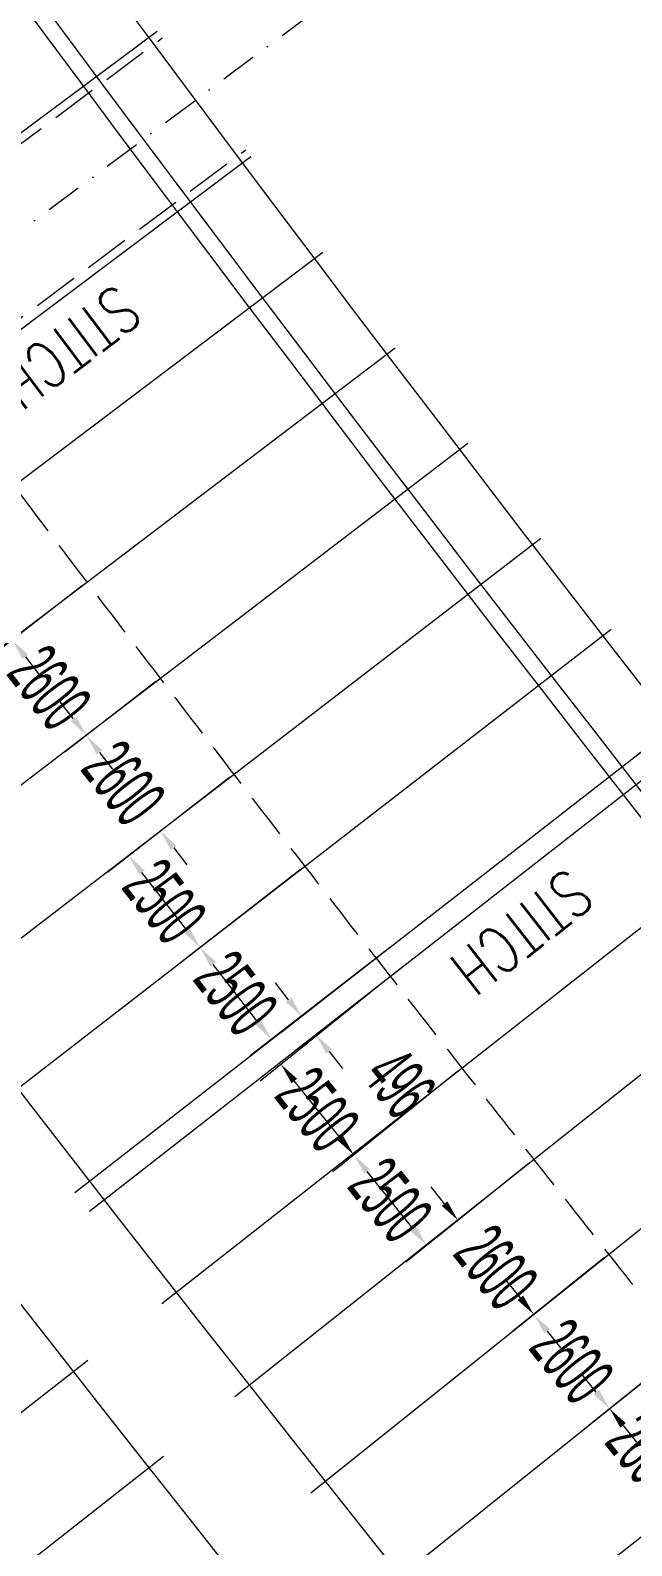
# Model space of a CAD drawing. Header units: millimetres. Extents: x 27228149 to 29012050, y 40856015 to 42918728.
# Drawn here: x 27552202 to 27565131, y 42151138 to 42183721 of the extents above; entities that cross this region are included whole.
import ezdxf

# ---------------------------------------------------------------- set-up
doc = ezdxf.new("R2010")
doc.units = ezdxf.units.MM
doc.header["$LTSCALE"] = 0.05
doc.linetypes.add('DGN Style 3', pattern=[27349.722329, 19535.51595, -7814.20638])
doc.linetypes.add('DGN Style 4', pattern=[31276.361035, 15628.41276, -7814.20638, 19.535516, -7814.20638])
doc.layers.get('Defpoints').update_dxf_attribs({"lineweight": 0})
for name, color, linetype, lineweight in [('InnerEdge_NB', 7, 'Continuous', 0), ('InnerEdge_SB', 7, 'Continuous', 0), ('OuterEdge_SB', 7, 'Continuous', 0), ('PlacementCurve_NB', 1, 'DGN Style 3', 0), ('PlacementCurve_SB', 1, 'DGN Style 3', 0), ('S-_ANOT----_A-', 7, 'Continuous', 0), ('S-_ANOT----_T-', 7, 'Continuous', 0), ('S-_GRIDLINE_E- Adjusted', 6, 'DGN Style 4', 0), ('S-_SEG-----_E-NB', 3, 'Continuous', 13), ('S-_SEG-----_E-SB', 3, 'Continuous', 13), ('S-_WALLLBW-_E-', 40, 'Continuous', 13)]:
    doc.layers.add(name, color=color, linetype=linetype, lineweight=lineweight)
doc.styles.add('Styletxt', font='txt.shx')
doc.styles.add('StyleWORKING', font='WORKING.shx')
doc.dimstyles.new('dim300', dxfattribs={"dimtxt": 750, "dimasz": 750, "dimexe": 375, "dimexo": 375, "dimgap": 375, "dimtad": 1, "dimdec": 0, "dimzin": 11, "dimdsep": 46, "dimtxsty": 'StyleWORKING', "dimsah": 1, "dimcen": 0.09, "dimclrd": 7, "dimclre": 7, "dimadec": 4, "dimazin": 3, "dimtfac": 1, "dimtdec": 0, "dimtmove": 0, "dimatfit": 3, "dimfxl": 1, "dimtolj": 1, "dimtzin": 0, "dimlwd": 0, "dimlwe": 0, "dimarcsym": 0})

# ---------------------------------------------------------------- blocks, each defined once
blk = doc.blocks.new('*D427')
at = {"layer": 'Defpoints', "color": 0, "linetype": 'Continuous', "transparency": 16777216}
for p in [(27551846, 42173927), (27553416, 42171855), (27551814, 42170612)]:
    blk.add_point(p, dxfattribs=at)
at = {"layer": 'S-_ANOT----_A-', "linetype": 'Continuous', "transparency": 16777216}
for p, q in [((27551755, 42173857), (27549766, 42172314)), ((27553325, 42171784), (27551360, 42170260))]:
    blk.add_line(p, q, dxfattribs=at)
at = {"layer": 'S-_ANOT----_A-', "color": 7, "linetype": 'Continuous', "lineweight": 0, "transparency": 16777216}
for p, q in [((27549939, 42173030), (27549657, 42173393)), ((27552096, 42170249), (27552378, 42169885))]:
    blk.add_line(p, q, dxfattribs=at)
at = {"layer": 'S-_ANOT----_A-', "color": 7, "linetype": 'Continuous', "transparency": 16777216}
for points in [[(27549999, 42173077), (27549878, 42172983), (27550221, 42172666)], [(27552157, 42170296), (27552036, 42170202), (27551814, 42170612)]]:
    blk.add_solid(points, dxfattribs=at)
at = {"layer": 'S-_ANOT----_A-', "color": 0, "linetype": 'Continuous', "transparency": 16777216, "insert": (27551019, 42171640), "char_height": 1150, "attachment_point": 5, "rotation": 307.8088, "style": 'StyleWORKING'}
blk.add_mtext('\\A1;{\\W0.47826;\\C0;2600}', dxfattribs=at)
blk = doc.blocks.new('*D428')
at = {"layer": 'Defpoints', "color": 0, "linetype": 'Continuous', "transparency": 16777216}
for p in [(27553416, 42171855), (27554992, 42169787), (27553408, 42168558)]:
    blk.add_point(p, dxfattribs=at)
at = {"layer": 'S-_ANOT----_A-', "linetype": 'Continuous', "transparency": 16777216}
for p, q in [((27553325, 42171784), (27551360, 42170260)), ((27554901, 42169716), (27552954, 42168206))]:
    blk.add_line(p, q, dxfattribs=at)
at = {"layer": 'S-_ANOT----_A-', "color": 7, "linetype": 'Continuous', "lineweight": 0, "transparency": 16777216}
for p, q in [((27551532, 42170976), (27551250, 42171339)), ((27553690, 42168195), (27553972, 42167831))]:
    blk.add_line(p, q, dxfattribs=at)
at = {"layer": 'S-_ANOT----_A-', "color": 7, "linetype": 'Continuous', "transparency": 16777216}
for points in [[(27551593, 42171023), (27551472, 42170929), (27551814, 42170612)], [(27553751, 42168242), (27553630, 42168148), (27553408, 42168558)]]:
    blk.add_solid(points, dxfattribs=at)
at = {"layer": 'S-_ANOT----_A-', "color": 0, "linetype": 'Continuous', "transparency": 16777216, "insert": (27552612, 42169586), "char_height": 1150, "attachment_point": 5, "rotation": 307.8088, "style": 'StyleWORKING'}
blk.add_mtext('\\A1;{\\W0.47826;\\C0;2600}', dxfattribs=at)
blk = doc.blocks.new('*D429')
at = {"layer": 'Defpoints', "color": 0, "linetype": 'Continuous', "transparency": 16777216}
for p in [(27554992, 42169787), (27556574, 42167724), (27555002, 42166504)]:
    blk.add_point(p, dxfattribs=at)
at = {"layer": 'S-_ANOT----_A-', "linetype": 'Continuous', "transparency": 16777216}
for p, q in [((27554901, 42169716), (27552954, 42168206)), ((27556483, 42167653), (27554548, 42166152))]:
    blk.add_line(p, q, dxfattribs=at)
at = {"layer": 'S-_ANOT----_A-', "color": 7, "linetype": 'Continuous', "lineweight": 0, "transparency": 16777216}
for p, q in [((27553126, 42168922), (27552844, 42169285)), ((27555284, 42166141), (27555566, 42165777))]:
    blk.add_line(p, q, dxfattribs=at)
at = {"layer": 'S-_ANOT----_A-', "color": 7, "linetype": 'Continuous', "transparency": 16777216}
for points in [[(27553187, 42168969), (27553066, 42168875), (27553408, 42168558)], [(27555345, 42166188), (27555224, 42166094), (27555002, 42166504)]]:
    blk.add_solid(points, dxfattribs=at)
at = {"layer": 'S-_ANOT----_A-', "color": 0, "linetype": 'Continuous', "transparency": 16777216, "insert": (27554206, 42167532), "char_height": 1150, "attachment_point": 5, "rotation": 307.8088, "style": 'StyleWORKING'}
blk.add_mtext('\\A1;{\\W0.47826;\\C0;2600}', dxfattribs=at)
blk = doc.blocks.new('*D430')
at = {"layer": 'Defpoints', "color": 0, "linetype": 'Continuous', "transparency": 16777216}
for p in [(27556574, 42167724), (27554321, 42165975), (27558101, 42165744)]:
    blk.add_point(p, dxfattribs=at)
at = {"layer": 'S-_ANOT----_A-', "linetype": 'Continuous', "transparency": 16777216}
for p, q in [((27556483, 42167653), (27553866, 42165623)), ((27558010, 42165674), (27555399, 42163648))]:
    blk.add_line(p, q, dxfattribs=at)
at = {"layer": 'S-_ANOT----_A-', "color": 7, "linetype": 'Continuous', "lineweight": 0, "transparency": 16777216}
blk.add_line((27555571, 42164364), (27554603, 42165612), dxfattribs=at)
at = {"layer": 'S-_ANOT----_A-', "color": 7, "linetype": 'Continuous', "transparency": 16777216}
for points in [[(27554663, 42165659), (27554542, 42165565), (27554321, 42165975)], [(27555632, 42164411), (27555511, 42164317), (27555853, 42164000)]]:
    blk.add_solid(points, dxfattribs=at)
at = {"layer": 'S-_ANOT----_A-', "color": 0, "linetype": 'Continuous', "transparency": 16777216, "insert": (27555088, 42164989), "char_height": 1150, "attachment_point": 5, "rotation": 307.8088, "style": 'StyleWORKING'}
blk.add_mtext('\\A1;{\\W0.47826;\\C0;2500}', dxfattribs=at)
blk = doc.blocks.new('*D431')
at = {"layer": 'Defpoints', "color": 0, "linetype": 'Continuous', "transparency": 16777216}
for p in [(27559938, 42163378), (27557590, 42161488), (27561477, 42161408)]:
    blk.add_point(p, dxfattribs=at)
at = {"layer": 'S-_ANOT----_A-', "linetype": 'Continuous', "transparency": 16777216}
for p, q in [((27559849, 42163306), (27557142, 42161127)), ((27561388, 42161336), (27558709, 42159180))]:
    blk.add_line(p, q, dxfattribs=at)
at = {"layer": 'S-_ANOT----_A-', "color": 7, "linetype": 'Continuous', "lineweight": 0, "transparency": 16777216}
blk.add_line((27558869, 42159899), (27557878, 42161130), dxfattribs=at)
at = {"layer": 'S-_ANOT----_A-', "color": 7, "linetype": 'Continuous', "transparency": 16777216}
for points in [[(27557938, 42161178), (27557818, 42161082), (27557590, 42161488)], [(27558928, 42159947), (27558809, 42159851), (27559157, 42159541)]]:
    blk.add_solid(points, dxfattribs=at)
at = {"layer": 'S-_ANOT----_A-', "color": 0, "linetype": 'Continuous', "transparency": 16777216, "insert": (27558374, 42160515), "char_height": 1150, "attachment_point": 5, "rotation": 308.8299, "style": 'StyleWORKING'}
blk.add_mtext('\\A1;{\\W0.47826;\\C0;2500}', dxfattribs=at)
blk = doc.blocks.new('*D432')
at = {"layer": 'Defpoints', "color": 0, "linetype": 'Continuous', "transparency": 16777216}
for p in [(27561477, 42161408), (27559157, 42159541), (27563022, 42159443)]:
    blk.add_point(p, dxfattribs=at)
at = {"layer": 'S-_ANOT----_A-', "linetype": 'Continuous', "transparency": 16777216}
for p, q in [((27561388, 42161336), (27558709, 42159180)), ((27562933, 42159370), (27560277, 42157233))]:
    blk.add_line(p, q, dxfattribs=at)
at = {"layer": 'S-_ANOT----_A-', "color": 7, "linetype": 'Continuous', "lineweight": 0, "transparency": 16777216}
blk.add_line((27560436, 42157952), (27559446, 42159182), dxfattribs=at)
at = {"layer": 'S-_ANOT----_A-', "color": 7, "linetype": 'Continuous', "transparency": 16777216}
for points in [[(27559505, 42159230), (27559386, 42159134), (27559157, 42159541)], [(27560496, 42158000), (27560376, 42157903), (27560725, 42157593)]]:
    blk.add_solid(points, dxfattribs=at)
at = {"layer": 'S-_ANOT----_A-', "color": 0, "linetype": 'Continuous', "transparency": 16777216, "insert": (27559942, 42158568), "char_height": 1150, "attachment_point": 5, "rotation": 308.8299, "style": 'StyleWORKING'}
blk.add_mtext('\\A1;{\\W0.47826;\\C0;2500}', dxfattribs=at)
blk = doc.blocks.new('*D433')
at = {"layer": 'Defpoints', "color": 0, "linetype": 'Continuous', "transparency": 16777216}
for p in [(27563022, 42159443), (27564635, 42157403), (27563027, 42156109)]:
    blk.add_point(p, dxfattribs=at)
at = {"layer": 'S-_ANOT----_A-', "linetype": 'Continuous', "transparency": 16777216}
for p, q in [((27562933, 42159370), (27560948, 42157773)), ((27564545, 42157331), (27562579, 42155748))]:
    blk.add_line(p, q, dxfattribs=at)
at = {"layer": 'S-_ANOT----_A-', "color": 7, "linetype": 'Continuous', "lineweight": 0, "transparency": 16777216}
for p, q in [((27561108, 42158492), (27560820, 42158851)), ((27563315, 42155750), (27563603, 42155392))]:
    blk.add_line(p, q, dxfattribs=at)
at = {"layer": 'S-_ANOT----_A-', "color": 7, "linetype": 'Continuous', "transparency": 16777216}
for points in [[(27561168, 42158540), (27561048, 42158444), (27561396, 42158134)], [(27563375, 42155798), (27563255, 42155702), (27563027, 42156109)]]:
    blk.add_solid(points, dxfattribs=at)
at = {"layer": 'S-_ANOT----_A-', "color": 0, "linetype": 'Continuous', "transparency": 16777216, "insert": (27562213, 42157122), "char_height": 1150, "attachment_point": 5, "rotation": 308.8299, "style": 'StyleWORKING'}
blk.add_mtext('\\A1;{\\W0.47826;\\C0;2600}', dxfattribs=at)
blk = doc.blocks.new('*D434')
at = {"layer": 'Defpoints', "color": 0, "linetype": 'Continuous', "transparency": 16777216}
for p in [(27564635, 42157403), (27566304, 42155409), (27564657, 42154083)]:
    blk.add_point(p, dxfattribs=at)
at = {"layer": 'S-_ANOT----_A-', "linetype": 'Continuous', "transparency": 16777216}
for p, q in [((27564545, 42157331), (27562579, 42155748)), ((27566214, 42155337), (27564209, 42153723))]:
    blk.add_line(p, q, dxfattribs=at)
at = {"layer": 'S-_ANOT----_A-', "color": 7, "linetype": 'Continuous', "lineweight": 0, "transparency": 16777216}
for p, q in [((27562738, 42156467), (27562450, 42156825)), ((27564945, 42153725), (27565234, 42153366))]:
    blk.add_line(p, q, dxfattribs=at)
at = {"layer": 'S-_ANOT----_A-', "color": 7, "linetype": 'Continuous', "transparency": 16777216}
for points in [[(27562798, 42156515), (27562678, 42156419), (27563027, 42156109)], [(27565005, 42153773), (27564886, 42153677), (27564657, 42154083)]]:
    blk.add_solid(points, dxfattribs=at)
at = {"layer": 'S-_ANOT----_A-', "color": 0, "linetype": 'Continuous', "transparency": 16777216, "insert": (27563843, 42155097), "char_height": 1150, "attachment_point": 5, "rotation": 308.8299, "style": 'StyleWORKING'}
blk.add_mtext('\\A1;{\\W0.47826;\\C0;2600}', dxfattribs=at)
blk = doc.blocks.new('*D435')
at = {"layer": 'Defpoints', "color": 0, "linetype": 'Continuous', "transparency": 16777216}
for p in [(27566304, 42155409), (27567877, 42153338), (27566287, 42152058)]:
    blk.add_point(p, dxfattribs=at)
at = {"layer": 'S-_ANOT----_A-', "linetype": 'Continuous', "transparency": 16777216}
for p, q in [((27566214, 42155337), (27564209, 42153723)), ((27567788, 42153266), (27565839, 42151697))]:
    blk.add_line(p, q, dxfattribs=at)
at = {"layer": 'S-_ANOT----_A-', "color": 7, "linetype": 'Continuous', "lineweight": 0, "transparency": 16777216}
for p, q in [((27564368, 42154441), (27564080, 42154800)), ((27566575, 42151700), (27566864, 42151341))]:
    blk.add_line(p, q, dxfattribs=at)
at = {"layer": 'S-_ANOT----_A-', "color": 7, "linetype": 'Continuous', "transparency": 16777216}
for points in [[(27564428, 42154490), (27564309, 42154393), (27564657, 42154083)], [(27566635, 42151748), (27566516, 42151651), (27566287, 42152058)]]:
    blk.add_solid(points, dxfattribs=at)
at = {"layer": 'S-_ANOT----_A-', "color": 0, "linetype": 'Continuous', "transparency": 16777216, "insert": (27565473, 42153071), "char_height": 1150, "attachment_point": 5, "rotation": 308.8299, "style": 'StyleWORKING'}
blk.add_mtext('\\A1;{\\W0.47826;\\C0;2600}', dxfattribs=at)
blk = doc.blocks.new('*D892')
at = {"layer": 'Defpoints', "color": 0, "linetype": 'Continuous', "transparency": 16777216}
for p in [(27560021, 42164069), (27560327, 42163679), (27558037, 42162516)]:
    blk.add_point(p, dxfattribs=at)
at = {"layer": 'S-_ANOT----_A-', "linetype": 'Continuous', "transparency": 16777216}
for p, q in [((27559930, 42163999), (27557584, 42162161)), ((27560236, 42163608), (27557890, 42161770))]:
    blk.add_line(p, q, dxfattribs=at)
at = {"layer": 'S-_ANOT----_A-', "color": 7, "linetype": 'Continuous', "lineweight": 0, "transparency": 16777216}
for p, q in [((27557753, 42162878), (27557470, 42163240)), ((27558627, 42161763), (27558910, 42161401))]:
    blk.add_line(p, q, dxfattribs=at)
at = {"layer": 'S-_ANOT----_A-', "color": 7, "linetype": 'Continuous', "transparency": 16777216}
for points in [[(27557814, 42162925), (27557693, 42162830), (27558037, 42162516)], [(27558687, 42161810), (27558566, 42161715), (27558343, 42162125)]]:
    blk.add_solid(points, dxfattribs=at)
at = {"layer": 'S-_ANOT----_A-', "color": 0, "linetype": 'Continuous', "transparency": 16777216, "insert": (27560141, 42161085), "char_height": 1150, "attachment_point": 5, "rotation": 308.07, "style": 'StyleWORKING'}
blk.add_mtext('\\A1;{\\W0.47826;\\C0;496}', dxfattribs=at)
blk = doc.blocks.new('*D1104')
at = {"layer": 'Defpoints', "color": 0, "linetype": 'Continuous', "transparency": 16777216}
for p in [(27558101, 42165744), (27555853, 42164000), (27559634, 42163769)]:
    blk.add_point(p, dxfattribs=at)
at = {"layer": 'S-_ANOT----_A-', "linetype": 'Continuous', "transparency": 16777216}
for p, q in [((27558010, 42165674), (27555399, 42163648)), ((27559543, 42163699), (27556932, 42161673))]:
    blk.add_line(p, q, dxfattribs=at)
at = {"layer": 'S-_ANOT----_A-', "color": 7, "linetype": 'Continuous', "lineweight": 0, "transparency": 16777216}
blk.add_line((27557104, 42162388), (27556135, 42163637), dxfattribs=at)
at = {"layer": 'S-_ANOT----_A-', "color": 7, "linetype": 'Continuous', "transparency": 16777216}
for points in [[(27556196, 42163684), (27556075, 42163590), (27555853, 42164000)], [(27557164, 42162435), (27557043, 42162341), (27557386, 42162025)]]:
    blk.add_solid(points, dxfattribs=at)
at = {"layer": 'S-_ANOT----_A-', "color": 0, "linetype": 'Continuous', "transparency": 16777216, "insert": (27556621, 42163013), "char_height": 1150, "attachment_point": 5, "rotation": 307.8088, "style": 'StyleWORKING'}
blk.add_mtext('\\A1;{\\W0.47826;\\C0;2500}', dxfattribs=at)

msp = doc.modelspace()

# ---------------------------------------------------------------- linework, layer by layer
at = {"layer": 'InnerEdge_NB'}
msp.add_lwpolyline([(27283724.5, 42878514.7, -0.0568157), (27345588.8, 42682480.7), (27368075.3, 42566916.3, 0.0263705), (27393633.3, 42464653, 0.0426618), (27458420.2, 42303807.1, 0.1075608), (27699785.7, 42006839.6, 0.026969), (27783127.3, 41947329.2), (27839783.5, 41911319.6)], format="xyb", dxfattribs=at)
at = {"layer": 'InnerEdge_SB', "extrusion": (0, 0, -1)}
msp.add_lwpolyline([(-27784629.2, 41949692.3, 0.026969), (-27701533.2, 42009027.3, 0.1075608), (-27460918.9, 42305070.6, 0.0691101), (-27370363.7, 42569291.8)], format="xyb", dxfattribs=at)
at = {"layer": 'OuterEdge_SB'}
msp.add_arc((28261355.6, 42709836.2), 882808.3, 206.7701516, 231.3876643, dxfattribs=at)
at = {"layer": 'PlacementCurve_NB'}
msp.add_lwpolyline([(27288809.3, 42846343.4, -0.0480477), (27337834.2, 42680971.8), (27359958.8, 42567267.3, 0.0690894), (27451045.4, 42301107.2, 0.1079959), (27694979, 42000696.1, 0.0193193), (27725549.4, 41977271, 0.0146476), (27778701.6, 41940923.9), (27835716.4, 41904662.4)], format="xyb", dxfattribs=at)
at = {"layer": 'PlacementCurve_SB'}
msp.add_lwpolyline([(27305541.4, 42854039, -0.0482858), (27355899.2, 42684467.3), (27377998.9, 42570890.3, 0.0688708), (27467496.8, 42309348.2, 0.1110949), (27715510, 42007942.3, 0.028125), (27802629.8, 41947720.4), (27845874.9, 41921290)], format="xyb", dxfattribs=at)
at = {"layer": 'S-_GRIDLINE_E- Adjusted'}
msp.add_line((27525052.2, 42159261.4), (27587863.9, 42206229.1), dxfattribs=at)
at = {"layer": 'S-_SEG-----_E-NB'}
for p, q in [((27542892, 42146882.7), (27553441.1, 42155126.6)), ((27544525.4, 42144786.3), (27555063.3, 42153062.7))]:
    msp.add_line(p, q, dxfattribs=at)
at = {"layer": 'S-_SEG-----_E-SB'}
for p, q in [((27541669.2, 42173829.1), (27554926.4, 42183702.8)), ((27543724, 42171081.1), (27556943.4, 42181005.4)), ((27545302.4, 42168984.9), (27558492.8, 42178947.9)), ((27546887, 42166893.4), (27560048.2, 42176894.9)), ((27548477.7, 42164806.6), (27561609.6, 42174846.5)), ((27550074.5, 42162724.4), (27563176.9, 42172802.7)), ((27551615.6, 42160726.7), (27564689.6, 42170841.8)), ((27553162.3, 42158733.3), (27566207.8, 42168885.1)), ((27553475.1, 42158331.5), (27566503.9, 42168504.9)), ((27555027, 42156345.4), (27568030.2, 42166551.3)), ((27556596.8, 42154348), (27569549.6, 42164618)), ((27558234.5, 42152276.4), (27571136.2, 42162610.8)), ((27559852.7, 42150241.8), (27572754.8, 42160575.4)), ((27561439.9, 42148257.8), (27574416.7, 42158498.4))]:
    msp.add_line(p, q, dxfattribs=at)
at = {"layer": 'S-_SEG-----_E-SB', "linetype": 'DGN Style 3'}
for p, q in [((27541798.3, 42173656.4), (27555036.4, 42183555.2)), ((27543594.9, 42171253.8), (27556832.9, 42181152.6))]:
    msp.add_line(p, q, dxfattribs=at)
at = {"layer": 'S-_WALLLBW-_E-'}
for radius in [881058.3, 882458.3]:
    msp.add_arc((28261355.6, 42709836.2), radius, 206.7701516, 231.3876645, dxfattribs=at)

# ---------------------------------------------------------------- texts
at = {"layer": 'S-_ANOT----_T-', "linetype": 'Continuous', "style": 'Styletxt', "width": 0.75}
for rotation, p in [(216.89704, (27554061.3, 42178295.8)), (217.92227, (27563763.3, 42165740.9))]:
    msp.add_text('STITCH', height=1000, rotation=rotation, dxfattribs=at).set_placement(p)

# ---------------------------------------------------------------- dimensions: what is measured, and where the dimension line sits
at = {"layer": 'S-_ANOT----_A-', "linetype": 'Continuous'}
for base, p1, p2, angle, override, picture, middle, turn in [((27551814.4, 42170612.3), (27551845.7, 42173927.2), (27553415.7, 42171854.8), 127.80883, {"dimscale": 1000, "dimtxt": 1.15, "dimasz": 0.46, "dimexe": 0.575, "dimexo": 0.115, "dimgap": 0.2875, "dimtad": 1, "dimjust": 0, "dimtih": 0, "dimtoh": 0, "dimlfac": 1, "dimsah": 1, "dimcen": 0, "dimse1": 0, "dimse2": 0, "dimclre": 256, "dimclrt": 0, "dimtol": 0, "dimtfac": 1, "dimtofl": 0, "dimtmove": 2, "dimatfit": 3, "dimfrac": 0, "dimtolj": 1, "dimlwe": 65535}, '*D427', (27551018.6, 42171640.1), 307.80883), ((27553408.2, 42168558.2), (27553415.7, 42171854.8), (27554991.9, 42169787), 127.80883, {"dimscale": 1000, "dimtxt": 1.15, "dimasz": 0.46, "dimexe": 0.575, "dimexo": 0.115, "dimgap": 0.2875, "dimtad": 1, "dimjust": 0, "dimtih": 0, "dimtoh": 0, "dimlfac": 1, "dimsah": 1, "dimcen": 0, "dimse1": 0, "dimse2": 0, "dimclre": 256, "dimclrt": 0, "dimtol": 0, "dimtfac": 1, "dimtofl": 0, "dimtmove": 2, "dimatfit": 3, "dimfrac": 0, "dimtolj": 1, "dimlwe": 65535}, '*D428', (27552612.4, 42169586.1), 307.80883), ((27555002.1, 42166504.1), (27554991.9, 42169787), (27556574.1, 42167723.8), 127.80883, {"dimscale": 1000, "dimtxt": 1.15, "dimasz": 0.46, "dimexe": 0.575, "dimexo": 0.115, "dimgap": 0.2875, "dimtad": 1, "dimjust": 0, "dimtih": 0, "dimtoh": 0, "dimlfac": 1, "dimsah": 1, "dimcen": 0, "dimse1": 0, "dimse2": 0, "dimclre": 256, "dimclrt": 0, "dimtol": 0, "dimtfac": 1, "dimtofl": 0, "dimtmove": 2, "dimatfit": 3, "dimfrac": 0, "dimtolj": 1, "dimlwe": 65535}, '*D429', (27554206.3, 42167532), 307.80883), ((27554320.7, 42165975.3), (27558101.1, 42165744.4), (27556574.1, 42167723.8), 127.80883, {"dimscale": 1000, "dimtxt": 1.15, "dimasz": 0.46, "dimexe": 0.575, "dimexo": 0.115, "dimgap": 0.2875, "dimtad": 1, "dimtih": 0, "dimtoh": 0, "dimlfac": 1, "dimsah": 1, "dimcen": 0, "dimse1": 0, "dimse2": 0, "dimclre": 256, "dimclrt": 0, "dimtol": 0, "dimtfac": 1, "dimtofl": 0, "dimtmove": 2, "dimatfit": 3, "dimfrac": 0, "dimtolj": 1, "dimlwe": 65535}, '*D430', (27555088, 42164988.6), 307.80883), ((27555853.2, 42164000.2), (27559633.7, 42163769.2), (27558101.1, 42165744.4), 127.80883, {"dimscale": 1000, "dimtxt": 1.15, "dimasz": 0.46, "dimexe": 0.575, "dimexo": 0.115, "dimgap": 0.2875, "dimtad": 1, "dimtih": 0, "dimtoh": 0, "dimlfac": 1, "dimsah": 1, "dimcen": 0, "dimse1": 0, "dimse2": 0, "dimclre": 256, "dimclrt": 0, "dimtol": 0, "dimtfac": 1, "dimtofl": 0, "dimtmove": 2, "dimatfit": 3, "dimfrac": 0, "dimtolj": 1, "dimlwe": 65535}, '*D1104', (27556620.6, 42163013.5), 307.80883), ((27558036.8, 42162515.6), (27560326.7, 42163678.6), (27560020.6, 42164069.4), 128.07, {"dimscale": 1000, "dimtxt": 1.15, "dimasz": 0.46, "dimexe": 0.575, "dimexo": 0.115, "dimgap": 0.2875, "dimtad": 1, "dimtih": 0, "dimtoh": 0, "dimlfac": 1, "dimsah": 1, "dimcen": 0, "dimse1": 0, "dimse2": 0, "dimclre": 256, "dimclrt": 0, "dimtol": 0, "dimtfac": 1, "dimtofl": 0, "dimtmove": 2, "dimatfit": 3, "dimfrac": 0, "dimtolj": 1, "dimlwe": 65535}, '*D892', (27560141, 42161084.5), 308.07), ((27557589.7, 42161487.9), (27561477.4, 42161408.2), (27559938.2, 42163378.1), 128.8299, {"dimscale": 1000, "dimtxt": 1.15, "dimasz": 0.46, "dimexe": 0.575, "dimexo": 0.115, "dimgap": 0.2875, "dimtad": 1, "dimtih": 0, "dimtoh": 0, "dimlfac": 1, "dimsah": 1, "dimcen": 0, "dimse1": 0, "dimse2": 0, "dimclre": 256, "dimclrt": 0, "dimtol": 0, "dimtfac": 1, "dimtofl": 0, "dimtmove": 2, "dimatfit": 3, "dimfrac": 0, "dimtolj": 1, "dimlwe": 65535}, '*D431', (27558374.5, 42160515.1), 308.8299), ((27559157.1, 42159540.6), (27563022.1, 42159442.5), (27561477.4, 42161408.2), 128.8299, {"dimscale": 1000, "dimtxt": 1.15, "dimasz": 0.46, "dimexe": 0.575, "dimexo": 0.115, "dimgap": 0.2875, "dimtad": 1, "dimtih": 0, "dimtoh": 0, "dimlfac": 1, "dimsah": 1, "dimcen": 0, "dimse1": 0, "dimse2": 0, "dimclre": 256, "dimclrt": 0, "dimtol": 0, "dimtfac": 1, "dimtofl": 0, "dimtmove": 2, "dimatfit": 3, "dimfrac": 0, "dimtolj": 1, "dimlwe": 65535}, '*D432', (27559941.9, 42158567.8), 308.8299), ((27563026.6, 42156108.7), (27563022.1, 42159442.5), (27564634.5, 42157402.9), 128.8299, {"dimscale": 1000, "dimtxt": 1.15, "dimasz": 0.46, "dimexe": 0.575, "dimexo": 0.115, "dimgap": 0.2875, "dimtad": 1, "dimjust": 0, "dimtih": 0, "dimtoh": 0, "dimlfac": 1, "dimsah": 1, "dimcen": 0, "dimse1": 0, "dimse2": 0, "dimclre": 256, "dimclrt": 0, "dimtol": 0, "dimtfac": 1, "dimtofl": 0, "dimtmove": 2, "dimatfit": 3, "dimfrac": 0, "dimtolj": 1, "dimlwe": 65535}, '*D433', (27562212.6, 42157122.2), 308.8299), ((27564656.9, 42154083.1), (27564634.5, 42157402.9), (27566303.7, 42155408.6), 128.8299, {"dimscale": 1000, "dimtxt": 1.15, "dimasz": 0.46, "dimexe": 0.575, "dimexo": 0.115, "dimgap": 0.2875, "dimtad": 1, "dimjust": 0, "dimtih": 0, "dimtoh": 0, "dimlfac": 1, "dimsah": 1, "dimcen": 0, "dimse1": 0, "dimse2": 0, "dimclre": 256, "dimclrt": 0, "dimtol": 0, "dimtfac": 1, "dimtofl": 0, "dimtmove": 2, "dimatfit": 3, "dimfrac": 0, "dimtolj": 1, "dimlwe": 65535}, '*D434', (27563842.8, 42155096.8), 308.8299), ((27566287, 42152057.9), (27566303.7, 42155408.6), (27567877.2, 42153337.8), 128.8299, {"dimscale": 1000, "dimtxt": 1.15, "dimasz": 0.46, "dimexe": 0.575, "dimexo": 0.115, "dimgap": 0.2875, "dimtad": 1, "dimjust": 0, "dimtih": 0, "dimtoh": 0, "dimlfac": 1, "dimsah": 1, "dimcen": 0, "dimse1": 0, "dimse2": 0, "dimclre": 256, "dimclrt": 0, "dimtol": 0, "dimtfac": 1, "dimtofl": 0, "dimtmove": 2, "dimatfit": 3, "dimfrac": 0, "dimtolj": 1, "dimlwe": 65535}, '*D435', (27565473, 42153071.4), 308.8299)]:
    dim = msp.add_linear_dim(base=base, p1=p1, p2=p2, angle=angle, text='{\\W0.47826;\\C0;<>}', dimstyle='dim300', override=override, dxfattribs=at)
    dim.commit()
    dim.dimension.update_dxf_attribs({"geometry": picture, "text_midpoint": middle, "dimtype": 160, "text_rotation": turn})

doc.saveas('drawing.dxf')
